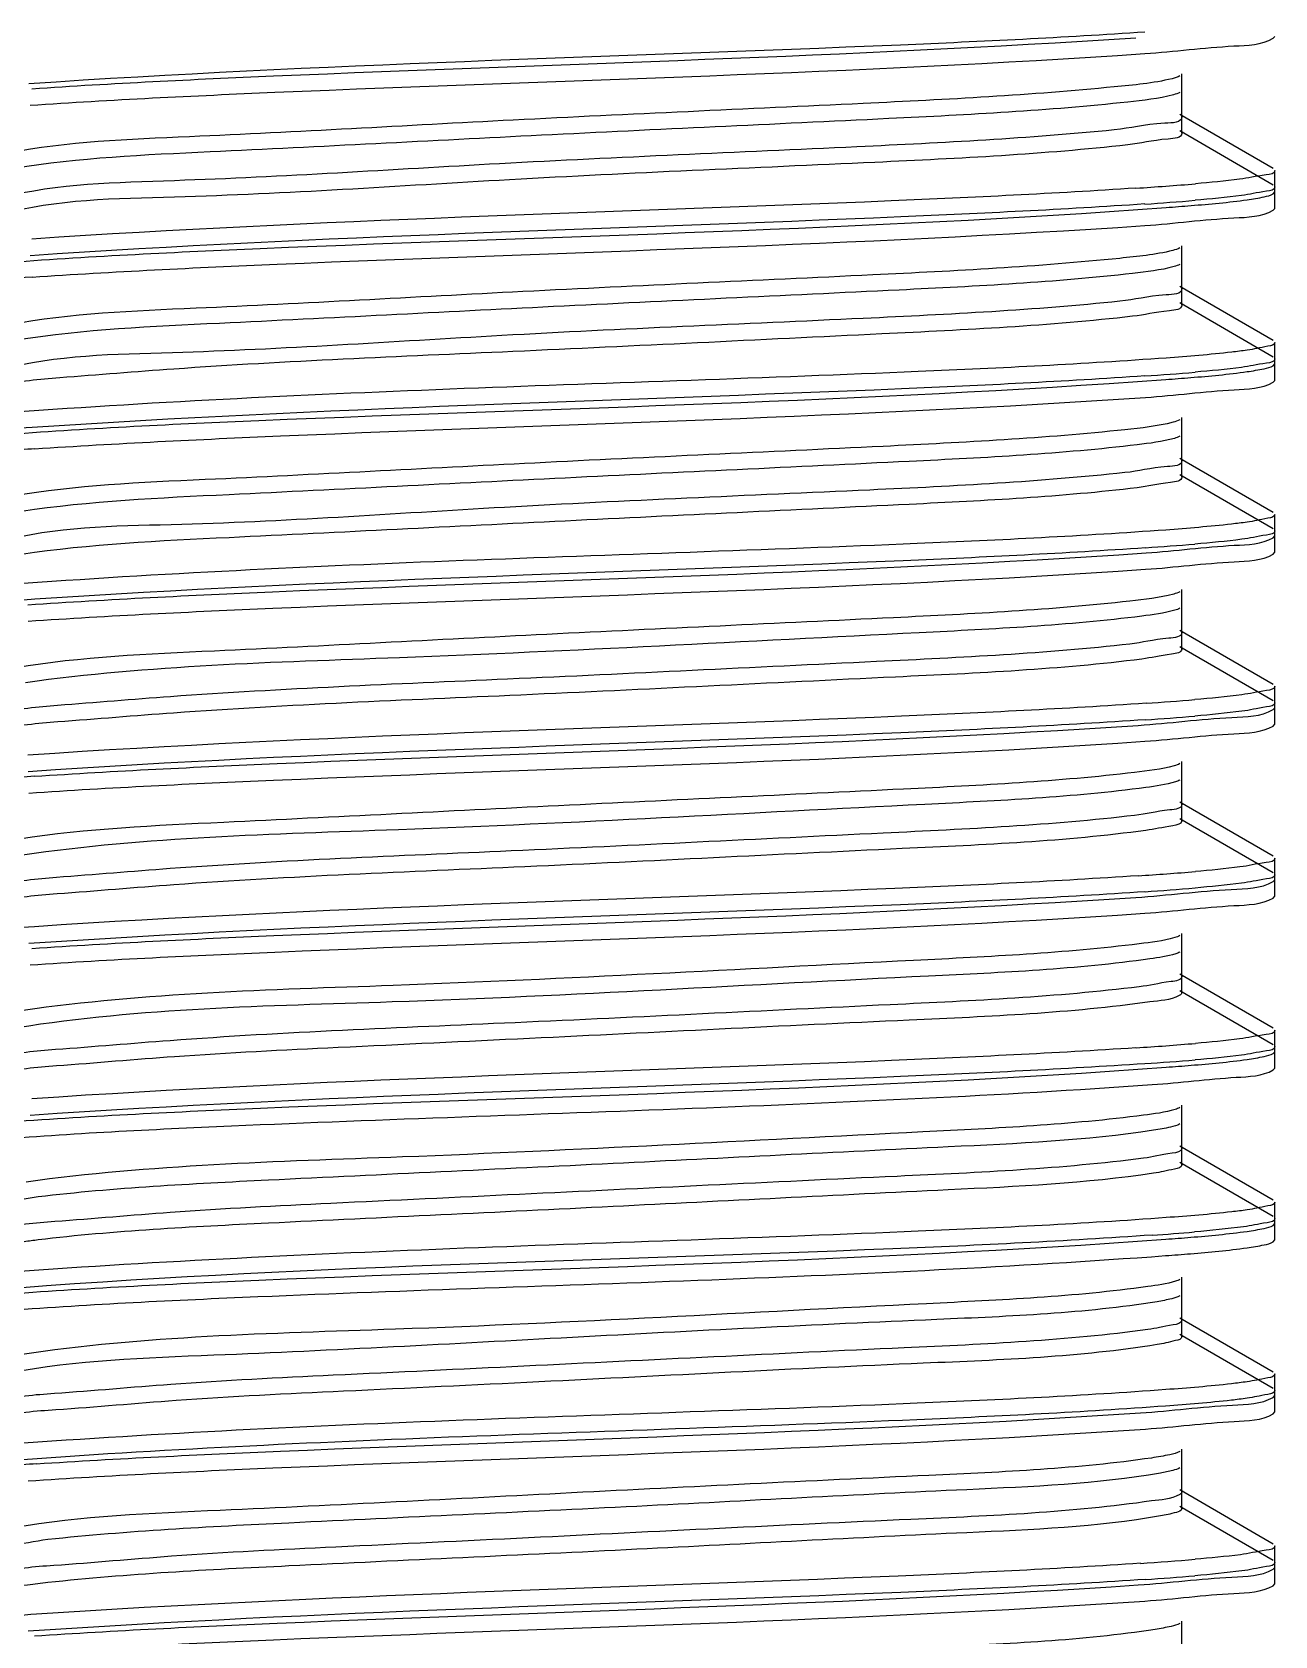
# Model space of a CAD drawing. Extents: x 1680110 to 4798266, y 269661 to 1249705.
# Drawn here: x 2404479.5 to 2404603.4, y 666474.2 to 666634.1 of the extents above; entities that cross this region are included whole.
import ezdxf

# ---------------------------------------------------------------- set-up
doc = ezdxf.new("R2010")
doc.units = 0
doc.header["$LTSCALE"] = 1000
doc.header["$MEASUREMENT"] = 0

# ---------------------------------------------------------------- blocks, each defined once
blk = doc.blocks.new('gfhhrryyfd')
at = {"linetype": 'Continuous'}
for p, q in [((3693397.01, -1740810.9), (3693397.18, -1740810.72)), ((3693387.89, -1740818.72), (3693387.89, -1740814.43)), ((3693387.89, -1740820.36), (3693387.89, -1740816.07)), ((3693397.01, -1740823.89), (3693387.71, -1740818.5)), ((3693397.01, -1740825.53), (3693387.71, -1740820.14)), ((3693397.18, -1740826.22), (3693397.18, -1740824.08)), ((3693397.18, -1740826.22), (3693397.18, -1740824.08)), ((3693397.01, -1740826.41), (3693397.18, -1740826.22)), ((3693397.18, -1740827.86), (3693397.18, -1740825.72)), ((3693397.01, -1740828.05), (3693397.18, -1740827.86)), ((3693387.89, -1740835.86), (3693387.89, -1740831.58)), ((3693387.89, -1740837.5), (3693387.89, -1740833.22)), ((3693397.01, -1740841.03), (3693387.71, -1740835.65)), ((3693397.01, -1740842.68), (3693387.71, -1740837.29)), ((3693397.18, -1740843.37), (3693397.18, -1740841.22)), ((3693397.18, -1740843.37), (3693397.18, -1740841.22)), ((3693397.01, -1740843.55), (3693397.18, -1740843.37)), ((3693397.18, -1740845.01), (3693397.18, -1740842.86)), ((3693397.18, -1740845.01), (3693397.18, -1740842.86)), ((3693397.01, -1740845.19), (3693397.18, -1740845.01)), ((3693387.89, -1740853.01), (3693387.89, -1740848.72)), ((3693387.89, -1740854.65), (3693387.89, -1740850.36)), ((3693397.01, -1740858.18), (3693387.71, -1740852.79)), ((3693397.01, -1740859.82), (3693387.71, -1740854.43)), ((3693397.18, -1740860.51), (3693397.18, -1740858.37)), ((3693397.18, -1740860.51), (3693397.18, -1740858.37)), ((3693397.01, -1740860.7), (3693397.18, -1740860.51)), ((3693397.18, -1740862.15), (3693397.18, -1740860.01)), ((3693397.18, -1740862.15), (3693397.18, -1740860.01)), ((3693397.01, -1740862.34), (3693397.18, -1740862.15)), ((3693387.89, -1740870.15), (3693387.89, -1740865.87)), ((3693387.89, -1740871.8), (3693387.89, -1740867.51)), ((3693397.01, -1740875.32), (3693387.71, -1740869.94)), ((3693397.01, -1740876.97), (3693387.71, -1740871.58)), ((3693397.18, -1740877.66), (3693397.18, -1740875.51)), ((3693397.18, -1740877.66), (3693397.18, -1740875.51)), ((3693397.18, -1740879.3), (3693397.18, -1740877.15)), ((3693397.18, -1740879.3), (3693397.18, -1740877.15)), ((3693397.01, -1740877.84), (3693397.18, -1740877.66)), ((3693397.01, -1740879.48), (3693397.18, -1740879.3)), ((3693387.89, -1740887.3), (3693387.89, -1740883.01)), ((3693387.89, -1740888.94), (3693387.89, -1740884.65)), ((3693397.01, -1740892.47), (3693387.71, -1740887.08)), ((3693397.01, -1740894.11), (3693387.71, -1740888.72)), ((3693397.18, -1740894.8), (3693397.18, -1740892.66)), ((3693397.18, -1740894.8), (3693397.18, -1740892.66)), ((3693397.01, -1740894.99), (3693397.18, -1740894.8)), ((3693397.18, -1740896.44), (3693397.18, -1740894.3)), ((3693397.18, -1740896.44), (3693397.18, -1740894.3)), ((3693397.01, -1740896.63), (3693397.18, -1740896.44)), ((3693387.89, -1740904.45), (3693387.89, -1740900.16)), ((3693387.89, -1740906.09), (3693387.89, -1740901.8)), ((3693397.01, -1740909.62), (3693387.71, -1740904.23)), ((3693397.01, -1740911.26), (3693387.71, -1740905.87)), ((3693397.18, -1740911.95), (3693397.18, -1740909.8)), ((3693397.18, -1740911.95), (3693397.18, -1740909.8)), ((3693397.01, -1740912.13), (3693397.18, -1740911.95)), ((3693397.18, -1740913.59), (3693397.18, -1740911.44)), ((3693397.18, -1740913.59), (3693397.18, -1740911.44)), ((3693397.01, -1740913.77), (3693397.18, -1740913.59)), ((3693387.89, -1740921.59), (3693387.89, -1740917.3)), ((3693387.89, -1740923.23), (3693387.89, -1740918.94)), ((3693397.01, -1740926.76), (3693387.71, -1740921.37)), ((3693397.01, -1740928.4), (3693387.71, -1740923.01)), ((3693397.18, -1740929.09), (3693397.18, -1740926.95)), ((3693397.18, -1740930.73), (3693397.18, -1740928.59)), ((3693397.18, -1740930.73), (3693397.18, -1740928.59)), ((3693397.01, -1740929.28), (3693397.18, -1740929.09)), ((3693397.01, -1740930.92), (3693397.18, -1740930.73)), ((3693387.89, -1740938.74), (3693387.89, -1740934.45)), ((3693387.89, -1740940.38), (3693387.89, -1740936.09)), ((3693397.01, -1740943.91), (3693387.71, -1740938.52)), ((3693397.01, -1740945.55), (3693387.71, -1740940.16)), ((3693397.18, -1740946.24), (3693397.18, -1740944.09)), ((3693397.18, -1740946.24), (3693397.18, -1740944.09)), ((3693397.18, -1740947.88), (3693397.18, -1740945.73)), ((3693397.18, -1740947.88), (3693397.18, -1740945.73)), ((3693397.01, -1740946.42), (3693397.18, -1740946.24)), ((3693397.01, -1740948.07), (3693397.18, -1740947.88)), ((3693387.89, -1740955.88), (3693387.89, -1740951.59)), ((3693387.89, -1740957.52), (3693387.89, -1740953.24)), ((3693397.01, -1740961.05), (3693387.71, -1740955.66)), ((3693397.01, -1740962.69), (3693387.71, -1740957.3)), ((3693397.18, -1740963.38), (3693397.18, -1740961.24)), ((3693397.18, -1740963.38), (3693397.18, -1740961.24)), ((3693397.01, -1740963.57), (3693397.18, -1740963.38)), ((3693397.18, -1740965.02), (3693397.18, -1740962.88)), ((3693397.18, -1740965.02), (3693397.18, -1740962.88)), ((3693397.01, -1740965.21), (3693397.18, -1740965.02)), ((3693387.89, -1740973.03), (3693387.89, -1740968.74))]:
    blk.add_line(p, q, dxfattribs=at)
for centre, radius, start, end in [((3693363.32, -1740516.33), 310.16, 273.6985, 274.7995), ((3693364.49, -1740532.8), 295.29, 273.8286, 274.8033), ((3693293.08, -1741134.16), 300.1, 93.7812, 94.806), ((3693364.51, -1740550.13), 295.1, 273.8303, 274.8033), ((3693293.54, -1741156.84), 305.66, 93.7437, 94.8056), ((3693364.59, -1740568.38), 293.98, 273.8405, 274.8036), ((3693364.67, -1740584.89), 292.98, 273.85, 274.8032), ((3693364.58, -1740585.37), 294.15, 273.8391, 274.8035), ((3693293.42, -1741188.32), 304.48, 93.7486, 94.8), ((3693363.61, -1740588.56), 306.5, 273.7304, 274.8001), ((3693364.52, -1740601.7), 294.96, 273.8316, 274.8033), ((3693363.33, -1740602.17), 310.04, 273.6995, 274.7995), ((3693364.49, -1740618.52), 295.28, 273.8286, 274.8033), ((3693365.48, -1740648.04), 282.88, 273.9474, 274.8034), ((3693293.73, -1741260.76), 308.36, 93.7148, 94.7991), ((3693363.91, -1740661), 302.63, 273.7644, 274.8009), ((3693364.58, -1740671.13), 294.11, 273.8394, 274.8035)]:
    blk.add_arc(centre, radius, start, end, dxfattribs=at)
for points, knots in [([(3693384.23, -1740810.28), (3693376.11, -1740810.83), (3693339.02, -1740812.62), (3693301.9, -1740813.47), (3693272.98, -1740815.44)], [0, 0, 0, 0, 0.219184, 1, 1, 1, 1]), ([(3693273.28, -1740815.92), (3693281.3, -1740815.38), (3693317.98, -1740813.62), (3693354.7, -1740812.73), (3693383.32, -1740810.84)], [0, 0, 0, 0, 0.21895, 1, 1, 1, 1]), ([(3693384.21, -1740812.42), (3693387.17, -1740812.22), (3693391.33, -1740811.64), (3693395.86, -1740811.57), (3693397.01, -1740810.9)], [0, 0, 0, 0, 0.690321, 1, 1, 1, 1]), ([(3693273.1, -1740817.57), (3693281.23, -1740817.02), (3693318.26, -1740815.24), (3693355.34, -1740814.38), (3693384.21, -1740812.42)], [0, 0, 0, 0, 0.219667, 1, 1, 1, 1]), ([(3693387.71, -1740814.65), (3693387.47, -1740814.79), (3693385.3, -1740815.37), (3693383.1, -1740815.55), (3693381.17, -1740815.74)], [0, 0, 0, 0, 0.123019, 1, 1, 1, 1]), ([(3693381.17, -1740815.74), (3693372.85, -1740816.57), (3693352.86, -1740817.6), (3693322.1, -1740818.92), (3693293.74, -1740820.61), (3693276.83, -1740821.18), (3693270.89, -1740822.37)], [0, 0, 0, 0, 0.227134, 0.54316, 0.83546, 1, 1, 1, 1]), ([(3693387.71, -1740816.29), (3693387.51, -1740816.4), (3693385.8, -1740816.91), (3693384.04, -1740817.08), (3693382.51, -1740817.25)], [0, 0, 0, 0, 0.128762, 1, 1, 1, 1]), ([(3693382.51, -1740817.25), (3693374.6, -1740818.12), (3693355.1, -1740819.11), (3693324.6, -1740820.49), (3693295.57, -1740822.07), (3693277.98, -1740822.81), (3693271.55, -1740823.89)], [0, 0, 0, 0, 0.214725, 0.5266, 0.823844, 1, 1, 1, 1]), ([(3693387.89, -1740818.72), (3693387.9, -1740819.33), (3693384.43, -1740819.35), (3693382.85, -1740819.86), (3693381.17, -1740820.03)], [0, 0, 0, 0, 0.265504, 1, 1, 1, 1]), ([(3693381.17, -1740820.03), (3693372.64, -1740820.88), (3693352.21, -1740821.93), (3693320.93, -1740823.2), (3693292.64, -1740825.11), (3693275.9, -1740825.39), (3693270.32, -1740826.78)], [0, 0, 0, 0, 0.231431, 0.552554, 0.844673, 1, 1, 1, 1]), ([(3693387.89, -1740820.36), (3693387.9, -1740820.85), (3693385.15, -1740820.99), (3693383.86, -1740821.38), (3693382.51, -1740821.53)], [0, 0, 0, 0, 0.267411, 1, 1, 1, 1]), ([(3693382.51, -1740821.53), (3693374.14, -1740822.46), (3693353.59, -1740823.49), (3693321.85, -1740824.77), (3693292.94, -1740826.83), (3693275.75, -1740826.94), (3693270.14, -1740828.47)], [0, 0, 0, 0, 0.224296, 0.548086, 0.845183, 1, 1, 1, 1]), ([(3693397.18, -1740824.08), (3693397.18, -1740824.41), (3693395.42, -1740824.6), (3693394.54, -1740824.84), (3693393.65, -1740824.95)], [0, 0, 0, 0, 0.270547, 1, 1, 1, 1]), ([(3693383.32, -1740825.84), (3693375.2, -1740826.38), (3693338.52, -1740828.13), (3693301.79, -1740829), (3693273.28, -1740830.92)], [0, 0, 0, 0, 0.221631, 1, 1, 1, 1]), ([(3693397.18, -1740825.72), (3693397.18, -1740826.03), (3693395.53, -1740826.24), (3693394.69, -1740826.46), (3693393.86, -1740826.57)], [0, 0, 0, 0, 0.271487, 1, 1, 1, 1]), ([(3693271.14, -1740833.22), (3693279.43, -1740832.61), (3693317.84, -1740830.74), (3693356.29, -1740829.99), (3693386.34, -1740827.77)], [0, 0, 0, 0, 0.216226, 1, 1, 1, 1]), ([(3693384.21, -1740827.42), (3693376.11, -1740827.97), (3693339.07, -1740829.76), (3693301.99, -1740830.62), (3693273.1, -1740832.58)], [0, 0, 0, 0, 0.219063, 1, 1, 1, 1]), ([(3693386.34, -1740827.77), (3693387.17, -1740827.71), (3693389.86, -1740827.5), (3693392.56, -1740827.26), (3693394.41, -1740827)], [0, 0, 0, 0, 0.30753, 1, 1, 1, 1]), ([(3693394.41, -1740827), (3693394.98, -1740826.92), (3693395.85, -1740826.77), (3693396.74, -1740826.57), (3693397.01, -1740826.41)], [0, 0, 0, 0, 0.642805, 1, 1, 1, 1]), ([(3693384.22, -1740829.57), (3693387.18, -1740829.36), (3693391.33, -1740828.79), (3693395.86, -1740828.71), (3693397.01, -1740828.05)], [0, 0, 0, 0, 0.690305, 1, 1, 1, 1]), ([(3693273.29, -1740834.71), (3693281.43, -1740834.16), (3693318.4, -1740832.38), (3693355.42, -1740831.52), (3693384.22, -1740829.57)], [0, 0, 0, 0, 0.220288, 1, 1, 1, 1]), ([(3693387.71, -1740831.79), (3693387.49, -1740831.92), (3693385.5, -1740832.48), (3693383.48, -1740832.65), (3693381.71, -1740832.84)], [0, 0, 0, 0, 0.125047, 1, 1, 1, 1]), ([(3693381.71, -1740832.84), (3693373.53, -1740833.68), (3693353.68, -1740834.69), (3693322.96, -1740836.04), (3693294.33, -1740837.7), (3693277.17, -1740838.32), (3693271.07, -1740839.48)], [0, 0, 0, 0, 0.222673, 0.537557, 0.831783, 1, 1, 1, 1]), ([(3693387.71, -1740833.44), (3693387.53, -1740833.54), (3693385.98, -1740834.02), (3693384.38, -1740834.18), (3693383, -1740834.34)], [0, 0, 0, 0, 0.131376, 1, 1, 1, 1]), ([(3693383, -1740834.34), (3693375.27, -1740835.23), (3693355.99, -1740836.2), (3693325.65, -1740837.6), (3693296.38, -1740839.15), (3693278.53, -1740839.94), (3693271.88, -1740840.98)], [0, 0, 0, 0, 0.209641, 0.51959, 0.818764, 1, 1, 1, 1]), ([(3693381.71, -1740837.12), (3693373.22, -1740838), (3693352.67, -1740839.05), (3693321.14, -1740840.31), (3693292.62, -1740842.32), (3693275.72, -1740842.48), (3693270.18, -1740843.96)], [0, 0, 0, 0, 0.229278, 0.552136, 0.84614, 1, 1, 1, 1]), ([(3693387.89, -1740835.86), (3693387.9, -1740836.43), (3693384.72, -1740836.5), (3693383.26, -1740836.96), (3693381.71, -1740837.12)], [0, 0, 0, 0, 0.265995, 1, 1, 1, 1]), ([(3693383, -1740838.62), (3693374.69, -1740839.58), (3693354.07, -1740840.55), (3693322.23, -1740842.15), (3693294.85, -1740843.24), (3693277.85, -1740844.62), (3693272, -1740845.08), (3693270.06, -1740845.64)], [0, 0, 0, 0, 0.221551, 0.546609, 0.845708, 0.946505, 1, 1, 1, 1]), ([(3693387.89, -1740837.5), (3693387.9, -1740837.96), (3693385.41, -1740838.13), (3693384.22, -1740838.48), (3693383, -1740838.62)], [0, 0, 0, 0, 0.268548, 1, 1, 1, 1]), ([(3693394.41, -1740842), (3693393.9, -1740842.07), (3693391.22, -1740842.4), (3693388.52, -1740842.62), (3693386.34, -1740842.78)], [0, 0, 0, 0, 0.1913, 1, 1, 1, 1]), ([(3693397.18, -1740841.22), (3693397.18, -1740841.49), (3693395.82, -1740841.72), (3693395.11, -1740841.9), (3693394.41, -1740842)], [0, 0, 0, 0, 0.274618, 1, 1, 1, 1]), ([(3693386.34, -1740842.78), (3693378.11, -1740843.38), (3693339.71, -1740845.26), (3693301.26, -1740846.02), (3693271.14, -1740848.22)], [0, 0, 0, 0, 0.214646, 1, 1, 1, 1]), ([(3693397.18, -1740842.86), (3693397.18, -1740843.18), (3693395.53, -1740843.38), (3693394.69, -1740843.61), (3693393.86, -1740843.71)], [0, 0, 0, 0, 0.2715, 1, 1, 1, 1]), ([(3693394.4, -1740844.14), (3693394.97, -1740844.06), (3693395.84, -1740843.91), (3693396.73, -1740843.71), (3693397.01, -1740843.55)], [0, 0, 0, 0, 0.642967, 1, 1, 1, 1]), ([(3693271.02, -1740850.37), (3693279.3, -1740849.76), (3693317.73, -1740847.89), (3693356.21, -1740847.14), (3693386.3, -1740844.92)], [0, 0, 0, 0, 0.215717, 1, 1, 1, 1]), ([(3693384.22, -1740844.57), (3693376.14, -1740845.12), (3693339.16, -1740846.9), (3693302.14, -1740847.77), (3693273.29, -1740849.71)], [0, 0, 0, 0, 0.218766, 1, 1, 1, 1]), ([(3693384.28, -1740846.71), (3693387.23, -1740846.51), (3693391.36, -1740845.93), (3693395.86, -1740845.85), (3693397.01, -1740845.19)], [0, 0, 0, 0, 0.690212, 1, 1, 1, 1]), ([(3693386.3, -1740844.92), (3693387.13, -1740844.86), (3693389.84, -1740844.65), (3693392.54, -1740844.41), (3693394.4, -1740844.14)], [0, 0, 0, 0, 0.307512, 1, 1, 1, 1]), ([(3693273.58, -1740851.83), (3693281.73, -1740851.29), (3693318.64, -1740849.52), (3693355.58, -1740848.66), (3693384.28, -1740846.71)], [0, 0, 0, 0, 0.221286, 1, 1, 1, 1]), ([(3693273.29, -1740849.71), (3693270.25, -1740849.91), (3693266, -1740850.5), (3693261.36, -1740850.57), (3693260.18, -1740851.25)], [0, 0, 0, 0, 0.690794, 1, 1, 1, 1]), ([(3693382.23, -1740849.93), (3693374.22, -1740850.79), (3693354.59, -1740851.79), (3693324.01, -1740853.16), (3693295.12, -1740854.76), (3693277.69, -1740855.46), (3693271.37, -1740856.57)], [0, 0, 0, 0, 0.217563, 0.530512, 0.826679, 1, 1, 1, 1]), ([(3693387.71, -1740848.94), (3693387.5, -1740849.06), (3693385.69, -1740849.58), (3693383.84, -1740849.75), (3693382.23, -1740849.93)], [0, 0, 0, 0, 0.127384, 1, 1, 1, 1]), ([(3693383.46, -1740851.43), (3693375.92, -1740852.34), (3693356.88, -1740853.29), (3693326.7, -1740854.71), (3693297.21, -1740856.23), (3693279.09, -1740857.06), (3693272.24, -1740858.07)], [0, 0, 0, 0, 0.204569, 0.512595, 0.813688, 1, 1, 1, 1]), ([(3693387.71, -1740850.58), (3693387.54, -1740850.68), (3693386.15, -1740851.12), (3693384.7, -1740851.28), (3693383.46, -1740851.43)], [0, 0, 0, 0, 0.13419, 1, 1, 1, 1]), ([(3693387.89, -1740853.01), (3693387.9, -1740853.53), (3693385, -1740853.64), (3693383.65, -1740854.06), (3693382.23, -1740854.21)], [0, 0, 0, 0, 0.266858, 1, 1, 1, 1]), ([(3693382.23, -1740854.21), (3693373.78, -1740855.12), (3693353.15, -1740856.17), (3693321.39, -1740857.42), (3693292.65, -1740859.53), (3693275.58, -1740859.57), (3693270.08, -1740861.14)], [0, 0, 0, 0, 0.226863, 0.551253, 0.847203, 1, 1, 1, 1]), ([(3693387.89, -1740854.65), (3693387.9, -1740855.06), (3693385.66, -1740855.27), (3693384.57, -1740855.58), (3693383.46, -1740855.71)], [0, 0, 0, 0, 0.26989, 1, 1, 1, 1]), ([(3693383.46, -1740855.71), (3693375.92, -1740856.63), (3693356.88, -1740857.57), (3693326.7, -1740859), (3693297.21, -1740860.51), (3693279.09, -1740861.35), (3693272.24, -1740862.36)], [0, 0, 0, 0, 0.204569, 0.512595, 0.813688, 1, 1, 1, 1]), ([(3693394.4, -1740859.15), (3693393.89, -1740859.22), (3693391.19, -1740859.55), (3693388.49, -1740859.76), (3693386.3, -1740859.93)], [0, 0, 0, 0, 0.191312, 1, 1, 1, 1]), ([(3693397.18, -1740858.37), (3693397.18, -1740858.63), (3693395.82, -1740858.86), (3693395.1, -1740859.05), (3693394.4, -1740859.15)], [0, 0, 0, 0, 0.274544, 1, 1, 1, 1]), ([(3693386.3, -1740859.93), (3693378.05, -1740860.53), (3693339.62, -1740862.41), (3693301.14, -1740863.17), (3693271.02, -1740865.37)], [0, 0, 0, 0, 0.214998, 1, 1, 1, 1]), ([(3693384.35, -1740862.21), (3693387.28, -1740862.01), (3693391.39, -1740861.44), (3693395.87, -1740861.36), (3693397.01, -1740860.7)], [0, 0, 0, 0, 0.690121, 1, 1, 1, 1]), ([(3693397.18, -1740860.01), (3693397.18, -1740860.32), (3693395.54, -1740860.52), (3693394.71, -1740860.75), (3693393.88, -1740860.86)], [0, 0, 0, 0, 0.27159, 1, 1, 1, 1]), ([(3693272.86, -1740867.39), (3693280.99, -1740866.83), (3693318.15, -1740865.04), (3693355.36, -1740864.19), (3693384.35, -1740862.21)], [0, 0, 0, 0, 0.219027, 1, 1, 1, 1]), ([(3693384.28, -1740861.71), (3693376.24, -1740862.26), (3693339.34, -1740864.04), (3693302.4, -1740864.91), (3693273.58, -1740866.83)], [0, 0, 0, 0, 0.218157, 1, 1, 1, 1]), ([(3693384.28, -1740863.85), (3693387.22, -1740863.65), (3693391.36, -1740863.08), (3693395.86, -1740863), (3693397.01, -1740862.34)], [0, 0, 0, 0, 0.690224, 1, 1, 1, 1]), ([(3693272.9, -1740869.02), (3693281.02, -1740868.47), (3693318.15, -1740866.68), (3693355.32, -1740865.83), (3693384.28, -1740863.85)], [0, 0, 0, 0, 0.219076, 1, 1, 1, 1]), ([(3693387.71, -1740866.09), (3693387.52, -1740866.2), (3693385.88, -1740866.69), (3693384.19, -1740866.85), (3693382.73, -1740867.02)], [0, 0, 0, 0, 0.129897, 1, 1, 1, 1]), ([(3693273.58, -1740866.83), (3693272.54, -1740866.9), (3693269.15, -1740867.15), (3693265.76, -1740867.42), (3693263.42, -1740867.72)], [0, 0, 0, 0, 0.307422, 1, 1, 1, 1]), ([(3693382.73, -1740867.02), (3693374.9, -1740867.9), (3693355.5, -1740868.88), (3693325.06, -1740870.27), (3693295.93, -1740871.84), (3693278.22, -1740872.59), (3693271.69, -1740873.66)], [0, 0, 0, 0, 0.21247, 0.523491, 0.821591, 1, 1, 1, 1]), ([(3693387.71, -1740867.73), (3693387.55, -1740867.82), (3693386.31, -1740868.23), (3693385.01, -1740868.37), (3693383.9, -1740868.52)], [0, 0, 0, 0, 0.137233, 1, 1, 1, 1]), ([(3693383.9, -1740868.52), (3693376.55, -1740869.45), (3693351.83, -1740870.63), (3693314.79, -1740872.72), (3693284.96, -1740873.44), (3693272.63, -1740875.16)], [0, 0, 0, 0, 0.19951, 0.664838, 1, 1, 1, 1]), ([(3693387.89, -1740870.15), (3693387.9, -1740870.63), (3693385.27, -1740870.78), (3693384.02, -1740871.16), (3693382.73, -1740871.3)], [0, 0, 0, 0, 0.267891, 1, 1, 1, 1]), ([(3693382.73, -1740871.3), (3693374.34, -1740872.25), (3693353.63, -1740873.22), (3693321.76, -1740874.82), (3693294.49, -1740875.9), (3693277.65, -1740877.3), (3693271.88, -1740877.74), (3693269.99, -1740878.31)], [0, 0, 0, 0, 0.224202, 0.549925, 0.847853, 0.947628, 1, 1, 1, 1]), ([(3693387.89, -1740871.8), (3693387.9, -1740872.17), (3693385.9, -1740872.4), (3693384.9, -1740872.67), (3693383.9, -1740872.8)], [0, 0, 0, 0, 0.271462, 1, 1, 1, 1]), ([(3693383.9, -1740872.8), (3693375.76, -1740873.84), (3693355.08, -1740874.76), (3693322.94, -1740876.43), (3693295.02, -1740877.49), (3693277.74, -1740878.95), (3693271.83, -1740879.37), (3693269.93, -1740879.97)], [0, 0, 0, 0, 0.215562, 0.542846, 0.84615, 0.947588, 1, 1, 1, 1]), ([(3693397.18, -1740875.51), (3693397.18, -1740875.82), (3693395.54, -1740876.03), (3693394.71, -1740876.25), (3693393.89, -1740876.36)], [0, 0, 0, 0, 0.271635, 1, 1, 1, 1]), ([(3693384.35, -1740877.21), (3693376.22, -1740877.76), (3693339.06, -1740879.56), (3693301.85, -1740880.41), (3693272.86, -1740882.39)], [0, 0, 0, 0, 0.218953, 1, 1, 1, 1]), ([(3693397.18, -1740877.15), (3693397.18, -1740877.46), (3693395.53, -1740877.67), (3693394.7, -1740877.9), (3693393.88, -1740878)], [0, 0, 0, 0, 0.27157, 1, 1, 1, 1]), ([(3693384.28, -1740878.85), (3693376.15, -1740879.41), (3693339.03, -1740881.2), (3693301.85, -1740882.05), (3693272.9, -1740884.03)], [0, 0, 0, 0, 0.219125, 1, 1, 1, 1]), ([(3693383.55, -1740879.41), (3693386.67, -1740879.2), (3693391.03, -1740878.59), (3693395.8, -1740878.54), (3693397.01, -1740877.84)], [0, 0, 0, 0, 0.691208, 1, 1, 1, 1]), ([(3693273.52, -1740884.49), (3693281.58, -1740883.95), (3693318.25, -1740882.19), (3693354.97, -1740881.31), (3693383.55, -1740879.41)], [0, 0, 0, 0, 0.22002, 1, 1, 1, 1]), ([(3693384.23, -1740881), (3693387.19, -1740880.8), (3693391.34, -1740880.22), (3693395.86, -1740880.15), (3693397.01, -1740879.48)], [0, 0, 0, 0, 0.690293, 1, 1, 1, 1]), ([(3693272.97, -1740886.16), (3693281.09, -1740885.61), (3693318.18, -1740883.83), (3693355.31, -1740882.97), (3693384.23, -1740881)], [0, 0, 0, 0, 0.219254, 1, 1, 1, 1]), ([(3693387.71, -1740883.23), (3693387.53, -1740883.33), (3693386.05, -1740883.79), (3693384.52, -1740883.95), (3693383.2, -1740884.11)], [0, 0, 0, 0, 0.132694, 1, 1, 1, 1]), ([(3693383.2, -1740884.11), (3693375.56, -1740885.01), (3693356.39, -1740885.97), (3693326.11, -1740887.38), (3693296.75, -1740888.91), (3693278.77, -1740889.72), (3693272.04, -1740890.75)], [0, 0, 0, 0, 0.207392, 0.516489, 0.816517, 1, 1, 1, 1]), ([(3693387.71, -1740884.87), (3693387.57, -1740884.95), (3693386.46, -1740885.33), (3693385.31, -1740885.47), (3693384.32, -1740885.61)], [0, 0, 0, 0, 0.140538, 1, 1, 1, 1]), ([(3693384.32, -1740885.61), (3693377.02, -1740886.59), (3693352.12, -1740887.73), (3693314.85, -1740889.91), (3693284.73, -1740890.55), (3693272.34, -1740892.35)], [0, 0, 0, 0, 0.197032, 0.665256, 1, 1, 1, 1]), ([(3693383.2, -1740888.39), (3693374.88, -1740889.37), (3693354.13, -1740890.33), (3693322.1, -1740891.96), (3693294.55, -1740893.02), (3693277.58, -1740894.46), (3693271.79, -1740894.88), (3693269.92, -1740895.48)], [0, 0, 0, 0, 0.22136, 0.548301, 0.848284, 0.948292, 1, 1, 1, 1]), ([(3693387.9, -1740887.3), (3693387.9, -1740887.74), (3693385.53, -1740887.92), (3693384.38, -1740888.25), (3693383.2, -1740888.39)], [0, 0, 0, 0, 0.269339, 1, 1, 1, 1]), ([(3693384.32, -1740889.89), (3693376.27, -1740890.98), (3693355.58, -1740891.86), (3693323.32, -1740893.57), (3693295.15, -1740894.61), (3693277.72, -1740896.1), (3693271.77, -1740896.51), (3693269.88, -1740897.13)], [0, 0, 0, 0, 0.212334, 0.540585, 0.846069, 0.947955, 1, 1, 1, 1]), ([(3693387.89, -1740888.94), (3693387.89, -1740889.28), (3693386.13, -1740889.53), (3693385.22, -1740889.77), (3693384.32, -1740889.89)], [0, 0, 0, 0, 0.273294, 1, 1, 1, 1]), ([(3693397.18, -1740892.66), (3693397.18, -1740892.98), (3693395.44, -1740893.18), (3693394.57, -1740893.42), (3693393.69, -1740893.53)], [0, 0, 0, 0, 0.270722, 1, 1, 1, 1]), ([(3693383.55, -1740894.41), (3693375.47, -1740894.95), (3693338.79, -1740896.7), (3693302.07, -1740897.58), (3693273.52, -1740899.49)], [0, 0, 0, 0, 0.220591, 1, 1, 1, 1]), ([(3693383.33, -1740896.57), (3693386.5, -1740896.36), (3693390.94, -1740895.74), (3693395.78, -1740895.69), (3693397.01, -1740894.99)], [0, 0, 0, 0, 0.691489, 1, 1, 1, 1]), ([(3693397.18, -1740894.3), (3693397.18, -1740894.61), (3693395.53, -1740894.82), (3693394.69, -1740895.04), (3693393.86, -1740895.15)], [0, 0, 0, 0, 0.271511, 1, 1, 1, 1]), ([(3693384.23, -1740896), (3693376.11, -1740896.56), (3693339.02, -1740898.34), (3693301.89, -1740899.2), (3693272.97, -1740901.17)], [0, 0, 0, 0, 0.219185, 1, 1, 1, 1]), ([(3693273.28, -1740901.65), (3693281.31, -1740901.11), (3693317.99, -1740899.34), (3693354.71, -1740898.45), (3693383.33, -1740896.57)], [0, 0, 0, 0, 0.218984, 1, 1, 1, 1]), ([(3693273.1, -1740903.3), (3693281.22, -1740902.75), (3693318.26, -1740900.97), (3693355.34, -1740900.11), (3693384.21, -1740898.15)], [0, 0, 0, 0, 0.21965, 1, 1, 1, 1]), ([(3693384.21, -1740898.15), (3693387.17, -1740897.95), (3693391.33, -1740897.37), (3693395.86, -1740897.29), (3693397.01, -1740896.63)], [0, 0, 0, 0, 0.690321, 1, 1, 1, 1]), ([(3693273.52, -1740899.49), (3693270.43, -1740899.69), (3693266.1, -1740900.29), (3693261.38, -1740900.35), (3693260.18, -1740901.04)], [0, 0, 0, 0, 0.691053, 1, 1, 1, 1]), ([(3693383.66, -1740901.2), (3693376.2, -1740902.12), (3693351.36, -1740903.3), (3693314.32, -1740905.41), (3693284.6, -1740906.09), (3693272.41, -1740907.84)], [0, 0, 0, 0, 0.20233, 0.668453, 1, 1, 1, 1]), ([(3693387.71, -1740900.38), (3693387.55, -1740900.47), (3693386.22, -1740900.9), (3693384.84, -1740901.05), (3693383.66, -1740901.2)], [0, 0, 0, 0, 0.135508, 1, 1, 1, 1]), ([(3693384.72, -1740902.7), (3693377.41, -1740903.74), (3693352.16, -1740904.83), (3693314.61, -1740907.16), (3693284.15, -1740907.6), (3693271.81, -1740909.57)], [0, 0, 0, 0, 0.19563, 0.668751, 1, 1, 1, 1]), ([(3693387.71, -1740902.02), (3693387.58, -1740902.09), (3693386.61, -1740902.44), (3693385.58, -1740902.57), (3693384.72, -1740902.7)], [0, 0, 0, 0, 0.144146, 1, 1, 1, 1]), ([(3693387.89, -1740904.45), (3693387.9, -1740904.84), (3693385.77, -1740905.06), (3693384.72, -1740905.35), (3693383.66, -1740905.48)], [0, 0, 0, 0, 0.270556, 1, 1, 1, 1]), ([(3693383.66, -1740905.48), (3693375.42, -1740906.5), (3693354.64, -1740907.44), (3693322.46, -1740909.1), (3693294.64, -1740910.15), (3693277.54, -1740911.63), (3693271.71, -1740912.03), (3693269.87, -1740912.64)], [0, 0, 0, 0, 0.21834, 0.54638, 0.848471, 0.948812, 1, 1, 1, 1]), ([(3693387.89, -1740906.09), (3693387.89, -1740906.19), (3693386.77, -1740906.91), (3693385.72, -1740906.84), (3693384.72, -1740906.98)], [0, 0, 0, 0, 0.089983, 1, 1, 1, 1]), ([(3693384.72, -1740906.98), (3693376.78, -1740908.11), (3693356.1, -1740908.97), (3693329.13, -1740910.35), (3693304.72, -1740911.5), (3693288.97, -1740912.26), (3693277.71, -1740913.26), (3693271.72, -1740913.65), (3693269.84, -1740914.29)], [0, 0, 0, 0, 0.208967, 0.538107, 0.703891, 0.84582, 0.948226, 1, 1, 1, 1]), ([(3693397.18, -1740909.8), (3693397.18, -1740910.13), (3693395.42, -1740910.33), (3693394.54, -1740910.57), (3693393.66, -1740910.68)], [0, 0, 0, 0, 0.270552, 1, 1, 1, 1]), ([(3693383.33, -1740911.57), (3693375.21, -1740912.1), (3693338.53, -1740913.86), (3693301.8, -1740914.73), (3693273.28, -1740916.65)], [0, 0, 0, 0, 0.221599, 1, 1, 1, 1]), ([(3693397.18, -1740911.44), (3693397.18, -1740911.76), (3693395.53, -1740911.96), (3693394.69, -1740912.19), (3693393.86, -1740912.3)], [0, 0, 0, 0, 0.271487, 1, 1, 1, 1]), ([(3693394.41, -1740912.72), (3693394.98, -1740912.64), (3693395.85, -1740912.49), (3693396.74, -1740912.29), (3693397.01, -1740912.13)], [0, 0, 0, 0, 0.642799, 1, 1, 1, 1]), ([(3693271.15, -1740918.94), (3693279.44, -1740918.34), (3693317.84, -1740916.47), (3693356.3, -1740915.72), (3693386.34, -1740913.5)], [0, 0, 0, 0, 0.216246, 1, 1, 1, 1]), ([(3693384.21, -1740913.15), (3693376.1, -1740913.7), (3693339.07, -1740915.48), (3693301.99, -1740916.35), (3693273.1, -1740918.3)], [0, 0, 0, 0, 0.219069, 1, 1, 1, 1]), ([(3693384.95, -1740915.24), (3693387.74, -1740915.05), (3693391.66, -1740914.5), (3693395.92, -1740914.4), (3693397.01, -1740913.77)], [0, 0, 0, 0, 0.689207, 1, 1, 1, 1]), ([(3693386.34, -1740913.5), (3693387.17, -1740913.44), (3693389.87, -1740913.23), (3693392.56, -1740912.99), (3693394.41, -1740912.72)], [0, 0, 0, 0, 0.307531, 1, 1, 1, 1]), ([(3693269.27, -1740920.73), (3693277.22, -1740920.09), (3693315.79, -1740918.19), (3693354.4, -1740917.37), (3693384.95, -1740915.24)], [0, 0, 0, 0, 0.20676, 1, 1, 1, 1]), ([(3693384.09, -1740918.29), (3693376.8, -1740919.24), (3693352.12, -1740920.4), (3693315.04, -1740922.5), (3693285.11, -1740923.24), (3693272.7, -1740924.95)], [0, 0, 0, 0, 0.197662, 0.663013, 1, 1, 1, 1]), ([(3693387.71, -1740917.52), (3693387.56, -1740917.61), (3693386.38, -1740918.01), (3693385.14, -1740918.15), (3693384.09, -1740918.29)], [0, 0, 0, 0, 0.138663, 1, 1, 1, 1]), ([(3693385.09, -1740919.79), (3693378.32, -1740920.81), (3693360.3, -1740921.63), (3693330.9, -1740923.15), (3693300.66, -1740924.57), (3693281.52, -1740925.53), (3693273.91, -1740926.43)], [0, 0, 0, 0, 0.184318, 0.484662, 0.793435, 1, 1, 1, 1]), ([(3693387.71, -1740919.16), (3693387.42, -1740919.32), (3693386.53, -1740919.54), (3693385.66, -1740919.7), (3693385.09, -1740919.79)], [0, 0, 0, 0, 0.362852, 1, 1, 1, 1]), ([(3693387.89, -1740921.59), (3693387.9, -1740921.95), (3693386, -1740922.19), (3693385.04, -1740922.45), (3693384.09, -1740922.57)], [0, 0, 0, 0, 0.27224, 1, 1, 1, 1]), ([(3693384.09, -1740922.57), (3693375.94, -1740923.64), (3693355.16, -1740924.56), (3693328.15, -1740925.89), (3693304.01, -1740927.04), (3693288.54, -1740927.79), (3693277.51, -1740928.79), (3693271.65, -1740929.17), (3693269.82, -1740929.8)], [0, 0, 0, 0, 0.21516, 0.544196, 0.7084, 0.848448, 0.949211, 1, 1, 1, 1]), ([(3693387.89, -1740923.23), (3693387.89, -1740923.51), (3693386.54, -1740923.78), (3693385.79, -1740923.97), (3693385.09, -1740924.07)], [0, 0, 0, 0, 0.27791, 1, 1, 1, 1]), ([(3693385.09, -1740924.07), (3693378.32, -1740925.1), (3693360.3, -1740925.91), (3693330.9, -1740927.44), (3693300.66, -1740928.86), (3693281.52, -1740929.81), (3693273.91, -1740930.72)], [0, 0, 0, 0, 0.184318, 0.484662, 0.793435, 1, 1, 1, 1]), ([(3693273.91, -1740926.43), (3693272.76, -1740926.57), (3693271.62, -1740926.9), (3693269.29, -1740927.09), (3693269.29, -1740927.52)], [0, 0, 0, 0, 0.729301, 1, 1, 1, 1]), ([(3693397.18, -1740926.95), (3693397.18, -1740927.21), (3693395.82, -1740927.44), (3693395.11, -1740927.63), (3693394.41, -1740927.73)], [0, 0, 0, 0, 0.274621, 1, 1, 1, 1]), ([(3693386.34, -1740928.5), (3693378.11, -1740929.11), (3693339.71, -1740930.98), (3693301.26, -1740931.75), (3693271.15, -1740933.94)], [0, 0, 0, 0, 0.214632, 1, 1, 1, 1]), ([(3693394.41, -1740927.73), (3693393.9, -1740927.8), (3693391.22, -1740928.13), (3693388.52, -1740928.34), (3693386.34, -1740928.5)], [0, 0, 0, 0, 0.1913, 1, 1, 1, 1]), ([(3693397.18, -1740928.59), (3693397.18, -1740928.89), (3693395.63, -1740929.1), (3693394.84, -1740929.31), (3693394.05, -1740929.42)], [0, 0, 0, 0, 0.272455, 1, 1, 1, 1]), ([(3693386.3, -1740930.65), (3693387.13, -1740930.59), (3693389.84, -1740930.38), (3693392.54, -1740930.13), (3693394.4, -1740929.87)], [0, 0, 0, 0, 0.307513, 1, 1, 1, 1]), ([(3693394.4, -1740929.87), (3693394.97, -1740929.79), (3693395.84, -1740929.64), (3693396.73, -1740929.44), (3693397.01, -1740929.28)], [0, 0, 0, 0, 0.642963, 1, 1, 1, 1]), ([(3693384.95, -1740930.24), (3693376.34, -1740930.84), (3693337.73, -1740932.71), (3693299.04, -1740933.35), (3693269.11, -1740935.74)], [0, 0, 0, 0, 0.22323, 1, 1, 1, 1]), ([(3693273.91, -1740930.72), (3693273.44, -1740930.78), (3693272.07, -1740930.96), (3693270.67, -1740931.14), (3693269.81, -1740931.45)], [0, 0, 0, 0, 0.338076, 1, 1, 1, 1]), ([(3693271.03, -1740936.1), (3693279.3, -1740935.49), (3693317.73, -1740933.62), (3693356.21, -1740932.86), (3693386.3, -1740930.65)], [0, 0, 0, 0, 0.215731, 1, 1, 1, 1]), ([(3693386.28, -1740932.29), (3693387.11, -1740932.23), (3693389.82, -1740932.02), (3693392.53, -1740931.77), (3693394.4, -1740931.51)], [0, 0, 0, 0, 0.307506, 1, 1, 1, 1]), ([(3693394.4, -1740931.51), (3693394.97, -1740931.43), (3693395.84, -1740931.28), (3693396.73, -1740931.08), (3693397.01, -1740930.92)], [0, 0, 0, 0, 0.643037, 1, 1, 1, 1]), ([(3693270.97, -1740937.74), (3693279.24, -1740937.13), (3693317.68, -1740935.26), (3693356.17, -1740934.51), (3693386.28, -1740932.29)], [0, 0, 0, 0, 0.215475, 1, 1, 1, 1]), ([(3693387.71, -1740934.67), (3693387.57, -1740934.74), (3693386.53, -1740935.11), (3693385.43, -1740935.25), (3693384.5, -1740935.38)], [0, 0, 0, 0, 0.142097, 1, 1, 1, 1]), ([(3693384.5, -1740935.38), (3693377.19, -1740936.39), (3693352.13, -1740937.51), (3693314.73, -1740939.75), (3693284.46, -1740940.3), (3693272.09, -1740942.18)], [0, 0, 0, 0, 0.196452, 0.666888, 1, 1, 1, 1]), ([(3693387.71, -1740936.31), (3693387.46, -1740936.45), (3693386.69, -1740936.65), (3693385.93, -1740936.8), (3693385.44, -1740936.88)], [0, 0, 0, 0, 0.368601, 1, 1, 1, 1]), ([(3693385.44, -1740936.88), (3693378.19, -1740938.05), (3693358.68, -1740938.82), (3693327.35, -1740940.4), (3693296.56, -1740942.13), (3693277.71, -1740942.71), (3693271, -1740944.01)], [0, 0, 0, 0, 0.192134, 0.50924, 0.821185, 1, 1, 1, 1]), ([(3693384.5, -1740939.66), (3693376.45, -1740940.77), (3693355.67, -1740941.66), (3693328.61, -1740943.02), (3693304.26, -1740944.18), (3693288.61, -1740944.93), (3693277.51, -1740945.95), (3693271.6, -1740946.3), (3693269.78, -1740946.96)], [0, 0, 0, 0, 0.211837, 0.541782, 0.707159, 0.848243, 0.949504, 1, 1, 1, 1]), ([(3693387.89, -1740938.74), (3693387.89, -1740939.06), (3693386.22, -1740939.32), (3693385.35, -1740939.55), (3693384.5, -1740939.66)], [0, 0, 0, 0, 0.274197, 1, 1, 1, 1]), ([(3693385.44, -1740941.16), (3693377.74, -1740942.41), (3693357.1, -1740943.15), (3693330.09, -1740944.6), (3693305.27, -1740945.77), (3693289.18, -1740946.53), (3693277.73, -1740947.58), (3693271.64, -1740947.92), (3693269.77, -1740948.6)], [0, 0, 0, 0, 0.201859, 0.53258, 0.70075, 0.844896, 0.948529, 1, 1, 1, 1]), ([(3693387.89, -1740940.38), (3693387.89, -1740940.62), (3693386.72, -1740940.9), (3693386.06, -1740941.06), (3693385.44, -1740941.16)], [0, 0, 0, 0, 0.28085, 1, 1, 1, 1]), ([(3693397.18, -1740944.09), (3693397.18, -1740944.36), (3693395.82, -1740944.59), (3693395.1, -1740944.77), (3693394.4, -1740944.87)], [0, 0, 0, 0, 0.274546, 1, 1, 1, 1]), ([(3693386.3, -1740945.65), (3693378.05, -1740946.26), (3693339.63, -1740948.13), (3693301.14, -1740948.89), (3693271.03, -1740951.1)], [0, 0, 0, 0, 0.214988, 1, 1, 1, 1]), ([(3693394.4, -1740944.87), (3693393.89, -1740944.94), (3693391.19, -1740945.28), (3693388.49, -1740945.49), (3693386.3, -1740945.65)], [0, 0, 0, 0, 0.191312, 1, 1, 1, 1]), ([(3693397.18, -1740945.73), (3693397.18, -1740946), (3693395.81, -1740946.23), (3693395.1, -1740946.41), (3693394.4, -1740946.51)], [0, 0, 0, 0, 0.274513, 1, 1, 1, 1]), ([(3693386.28, -1740947.29), (3693378.02, -1740947.9), (3693339.58, -1740949.78), (3693301.09, -1740950.53), (3693270.97, -1740952.74)], [0, 0, 0, 0, 0.215162, 1, 1, 1, 1]), ([(3693383.78, -1740947.97), (3693386.84, -1740947.77), (3693391.14, -1740947.17), (3693395.82, -1740947.11), (3693397.01, -1740946.42)], [0, 0, 0, 0, 0.690898, 1, 1, 1, 1]), ([(3693394.4, -1740946.51), (3693393.88, -1740946.59), (3693391.18, -1740946.92), (3693388.47, -1740947.13), (3693386.28, -1740947.29)], [0, 0, 0, 0, 0.191316, 1, 1, 1, 1]), ([(3693273.75, -1740953.05), (3693281.85, -1740952.52), (3693318.53, -1740950.76), (3693355.25, -1740949.88), (3693383.78, -1740947.97)], [0, 0, 0, 0, 0.221083, 1, 1, 1, 1]), ([(3693384.28, -1740949.58), (3693387.22, -1740949.38), (3693391.36, -1740948.81), (3693395.86, -1740948.73), (3693397.01, -1740948.07)], [0, 0, 0, 0, 0.690221, 1, 1, 1, 1]), ([(3693272.9, -1740954.75), (3693281.02, -1740954.2), (3693318.15, -1740952.41), (3693355.32, -1740951.55), (3693384.28, -1740949.58)], [0, 0, 0, 0, 0.219074, 1, 1, 1, 1]), ([(3693384.88, -1740952.47), (3693377.54, -1740953.54), (3693358.21, -1740954.39), (3693327.27, -1740955.91), (3693296.87, -1740957.55), (3693278.23, -1740958.25), (3693271.42, -1740959.43)], [0, 0, 0, 0, 0.195819, 0.509469, 0.817855, 1, 1, 1, 1]), ([(3693387.71, -1740951.81), (3693387.4, -1740951.99), (3693386.44, -1740952.21), (3693385.5, -1740952.38), (3693384.88, -1740952.47)], [0, 0, 0, 0, 0.359937, 1, 1, 1, 1]), ([(3693385.77, -1740953.97), (3693379.41, -1740955.07), (3693361.93, -1740955.78), (3693333, -1740957.38), (3693302.45, -1740958.75), (3693282.85, -1740959.75), (3693274.87, -1740960.61)], [0, 0, 0, 0, 0.17416, 0.470646, 0.783277, 1, 1, 1, 1]), ([(3693387.71, -1740953.45), (3693387.49, -1740953.58), (3693386.83, -1740953.76), (3693386.18, -1740953.9), (3693385.77, -1740953.97)], [0, 0, 0, 0, 0.37501, 1, 1, 1, 1]), ([(3693384.88, -1740956.75), (3693376.95, -1740957.91), (3693356.18, -1740958.75), (3693329.08, -1740960.14), (3693304.52, -1740961.31), (3693288.71, -1740962.06), (3693277.51, -1740963.1), (3693271.56, -1740963.44), (3693269.75, -1740964.12)], [0, 0, 0, 0, 0.20838, 0.539161, 0.705719, 0.84788, 0.949708, 1, 1, 1, 1]), ([(3693387.89, -1740955.88), (3693387.89, -1740955.98), (3693386.85, -1740956.68), (3693385.84, -1740956.61), (3693384.88, -1740956.75)], [0, 0, 0, 0, 0.091227, 1, 1, 1, 1]), ([(3693385.77, -1740958.25), (3693379.41, -1740959.36), (3693361.93, -1740960.07), (3693333, -1740961.66), (3693302.45, -1740963.04), (3693282.85, -1740964.03), (3693274.87, -1740964.9)], [0, 0, 0, 0, 0.17416, 0.470646, 0.783277, 1, 1, 1, 1]), ([(3693387.89, -1740957.52), (3693387.89, -1740957.74), (3693386.9, -1740958.02), (3693386.3, -1740958.16), (3693385.77, -1740958.25)], [0, 0, 0, 0, 0.284357, 1, 1, 1, 1]), ([(3693274.87, -1740960.61), (3693273.48, -1740960.77), (3693272.15, -1740961.17), (3693269.29, -1740961.3), (3693269.29, -1740961.81)], [0, 0, 0, 0, 0.732984, 1, 1, 1, 1]), ([(3693397.18, -1740961.24), (3693397.18, -1740961.56), (3693395.46, -1740961.76), (3693394.6, -1740962), (3693393.74, -1740962.11)], [0, 0, 0, 0, 0.270937, 1, 1, 1, 1]), ([(3693383.78, -1740962.97), (3693375.74, -1740963.51), (3693339.06, -1740965.27), (3693302.34, -1740966.16), (3693273.75, -1740968.05)], [0, 0, 0, 0, 0.21953, 1, 1, 1, 1]), ([(3693383.55, -1740965.13), (3693386.67, -1740964.92), (3693391.04, -1740964.32), (3693395.8, -1740964.26), (3693397.01, -1740963.57)], [0, 0, 0, 0, 0.691198, 1, 1, 1, 1]), ([(3693397.18, -1740962.88), (3693397.18, -1740963.19), (3693395.54, -1740963.4), (3693394.7, -1740963.62), (3693393.88, -1740963.73)], [0, 0, 0, 0, 0.271573, 1, 1, 1, 1]), ([(3693274.87, -1740964.9), (3693274.2, -1740964.97), (3693272.41, -1740965.24), (3693270.47, -1740965.3), (3693269.48, -1740965.88)], [0, 0, 0, 0, 0.372158, 1, 1, 1, 1]), ([(3693384.28, -1740964.58), (3693376.15, -1740965.13), (3693339.03, -1740966.92), (3693301.85, -1740967.78), (3693272.9, -1740969.75)], [0, 0, 0, 0, 0.21912, 1, 1, 1, 1]), ([(3693273.52, -1740970.21), (3693281.59, -1740969.67), (3693318.26, -1740967.91), (3693354.98, -1740967.03), (3693383.55, -1740965.13)], [0, 0, 0, 0, 0.220054, 1, 1, 1, 1]), ([(3693384.23, -1740966.73), (3693387.19, -1740966.53), (3693391.34, -1740965.95), (3693395.86, -1740965.87), (3693397.01, -1740965.21)], [0, 0, 0, 0, 0.690292, 1, 1, 1, 1]), ([(3693272.97, -1740971.89), (3693281.09, -1740971.34), (3693318.18, -1740969.55), (3693355.31, -1740968.69), (3693384.23, -1740966.73)], [0, 0, 0, 0, 0.219245, 1, 1, 1, 1]), ([(3693273.75, -1740968.05), (3693270.61, -1740968.26), (3693266.2, -1740968.87), (3693261.4, -1740968.92), (3693260.18, -1740969.62)], [0, 0, 0, 0, 0.69136, 1, 1, 1, 1]), ([(3693385.25, -1740969.56), (3693377.95, -1740970.69), (3693358.49, -1740971.5), (3693327.27, -1740973.05), (3693296.62, -1740974.76), (3693277.85, -1740975.37), (3693271.12, -1740976.63)], [0, 0, 0, 0, 0.193633, 0.509715, 0.820379, 1, 1, 1, 1]), ([(3693387.71, -1740968.96), (3693387.44, -1740969.11), (3693386.6, -1740969.32), (3693385.78, -1740969.48), (3693385.25, -1740969.56)], [0, 0, 0, 0, 0.365324, 1, 1, 1, 1])]:
    blk.add_open_spline(points, degree=3, knots=knots, dxfattribs=at)
for points in [[(3693393.65, -1740824.95), (3693392.2, -1740825.14), (3693390.73, -1740825.28), (3693389.27, -1740825.4)], [(3693393.86, -1740826.57), (3693392.32, -1740826.77), (3693390.77, -1740826.91), (3693389.22, -1740827.05)], [(3693393.86, -1740843.71), (3693392.32, -1740843.91), (3693390.77, -1740844.06), (3693389.22, -1740844.19)], [(3693393.88, -1740860.86), (3693392.33, -1740861.06), (3693390.77, -1740861.2), (3693389.21, -1740861.34)], [(3693393.89, -1740876.36), (3693392.33, -1740876.56), (3693390.77, -1740876.71), (3693389.21, -1740876.84)], [(3693393.88, -1740878), (3693392.33, -1740878.2), (3693390.77, -1740878.35), (3693389.21, -1740878.48)], [(3693393.69, -1740893.53), (3693392.22, -1740893.72), (3693390.74, -1740893.86), (3693389.25, -1740893.98)], [(3693393.86, -1740895.15), (3693392.32, -1740895.35), (3693390.77, -1740895.49), (3693389.22, -1740895.63)], [(3693393.66, -1740910.68), (3693392.2, -1740910.86), (3693390.73, -1740911), (3693389.27, -1740911.13)], [(3693393.86, -1740912.3), (3693392.32, -1740912.5), (3693390.77, -1740912.64), (3693389.22, -1740912.77)], [(3693394.05, -1740929.42), (3693392.43, -1740929.63), (3693390.8, -1740929.78), (3693389.17, -1740929.92)], [(3693393.74, -1740962.11), (3693392.25, -1740962.3), (3693390.74, -1740962.44), (3693389.24, -1740962.56)], [(3693393.88, -1740963.73), (3693392.33, -1740963.93), (3693390.77, -1740964.07), (3693389.21, -1740964.21)]]:
    blk.add_open_spline(points, degree=3, dxfattribs=at)

msp = doc.modelspace()

# ---------------------------------------------------------------- block references
at = {"lineweight": -3, "xscale": 0.9999959468841553, "yscale": 0.9999959506094456, "zscale": 0.9999959495959999}
msp.add_blockref('gfhhrryyfd', (-1288778.82, 2407437.34), dxfattribs=at)

doc.saveas('drawing.dxf')
